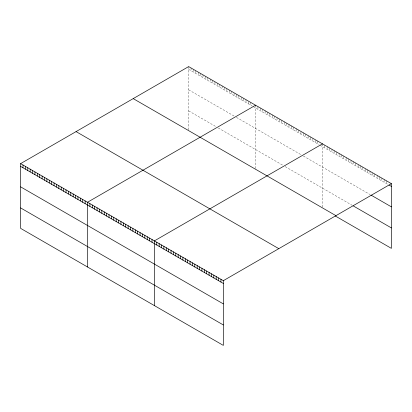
<?xml version="1.0" encoding="UTF-8"?>
<svg xmlns="http://www.w3.org/2000/svg" width="412" height="412" viewBox="0 0 412 412"><rect width="100%" height="100%" fill="white"/><g stroke="black" fill="none" stroke-linecap="round" stroke-linejoin="round"><path stroke-width="0.31" stroke-dasharray="2.06 1.54" d="M188.66 69.37L252.221 106.064M253.174 106.615L319.125 144.689M320.078 145.24L388.073 184.499M188.66 89.816L234.062 116.024M236.452 117.405L300.966 154.655M303.356 156.03L370.007 194.516M188.66 110.88L216.377 126.881M218.288 127.988L283.281 165.511M285.192 166.613L352.42 205.423M386.647 180.899L386.647 183.675M384.267 179.529L384.267 182.3M381.893 178.154L381.893 180.93M379.514 176.784L379.514 179.56M377.14 175.409L377.14 178.185M374.76 174.039L374.76 176.815M372.386 173.22L372.386 175.44M370.007 171.294L370.007 174.07M367.633 169.924L367.633 172.695M365.253 169.105L365.253 171.325M362.879 167.179L362.879 169.95M360.5 165.804L360.5 168.58M358.121 164.985L358.121 167.205M355.747 163.059L355.747 165.835M353.367 161.689L353.367 164.46M350.993 160.871L350.993 163.09M348.614 158.944L348.614 161.715M346.24 157.569L346.24 160.345M343.86 156.2L343.86 158.975M341.486 154.824L341.486 157.6M339.107 153.455L339.107 156.23M336.733 152.085L336.733 154.855M334.353 150.71L334.353 153.485M331.974 149.34L331.974 152.11M329.6 147.965L329.6 150.74M327.221 146.595L327.221 149.365M324.847 145.22L324.847 147.996M322.467 143.85L322.467 207.298M317.688 141.089L317.688 143.865M315.298 140.265L315.298 142.485M312.909 138.329L312.909 141.105M310.524 136.949L310.524 139.725M308.135 136.125L308.135 138.344M305.745 134.194L305.745 136.964M303.356 132.813L303.356 135.584M300.966 131.989L300.966 134.209M298.576 130.053L298.576 132.829M296.187 128.673L296.187 131.449M293.797 127.293L293.797 130.068M291.408 125.912L291.408 128.688M289.018 124.537L289.018 127.308M286.628 123.157L286.628 125.928M284.239 121.777L284.239 124.548M281.849 120.397L281.849 123.173M279.46 119.016L279.46 121.792M277.07 117.636L277.07 120.412M274.68 116.256L274.68 119.032M272.291 114.876L272.291 117.652M269.901 113.501L269.901 116.272M267.512 112.121L267.512 114.891M265.122 110.74L265.122 113.516M262.732 109.36L262.732 112.136M260.343 107.98L260.343 110.756M257.953 106.6L257.953 109.376M255.564 105.22L255.564 168.673M250.784 102.464L250.784 105.235M248.395 101.64L248.395 103.855M246.005 99.704L246.005 102.48M243.616 98.324L243.616 101.1M241.231 97.5L241.231 99.719M238.842 95.563L238.842 98.339M236.452 94.183L236.452 96.959M234.062 93.359L234.062 95.579M231.673 91.428L231.673 94.199M229.283 90.048L229.283 92.824M226.894 88.668L226.894 91.443M224.504 87.287L224.504 90.063M222.114 85.907L222.114 88.683M219.725 84.527L219.725 87.303M217.335 83.152L217.335 85.923M214.946 81.772L214.946 84.542M212.556 80.391L212.556 83.162M210.166 79.011L210.166 81.787M207.777 77.631L207.777 80.407M205.387 76.251L205.387 79.027M202.998 74.871L202.998 77.647M200.608 73.49L200.608 76.266M198.218 72.115L198.218 74.886M195.829 70.735L195.829 73.506M193.439 69.355L193.439 72.126M191.05 67.975L191.05 70.751M188.66 66.595L188.66 130.048"/><path stroke-width="0.62" d="M391.4 183.644L223.34 280.675L223.34 345.405L20.6 228.356L20.6 163.626L188.66 66.595L391.4 183.644L391.4 248.374L335.306 215.991M255.564 105.22L87.504 202.251L87.504 266.981M322.467 143.85L154.407 240.876L154.407 305.606M389.021 185.045L391.4 186.42M370.96 195.061L391.4 206.865M353.367 205.974L391.4 227.929M133.2 98.617L335.94 215.667M76.06 131.603L278.8 248.657M20.6 163.626L223.34 280.675M20.6 166.397L223.34 283.451M20.6 186.842L223.34 303.896M20.6 207.911L223.34 324.96M220.961 279.3L220.961 282.076M218.587 277.93L218.587 280.706M216.207 276.56L216.207 279.331M213.833 275.185L213.833 277.961M211.454 273.815L211.454 276.586M209.075 272.44L209.075 275.216M206.7 271.07L206.7 273.841M204.321 269.695L204.321 272.471M201.947 268.325L201.947 271.096M199.568 266.95L199.568 269.726M197.194 265.58L197.194 268.351M194.814 264.205L194.814 266.981M192.44 262.835L192.44 265.606M190.061 261.46L190.061 264.236M187.687 260.09L187.687 262.866M185.307 258.715L185.307 261.491M182.928 257.346L182.928 260.121M180.554 255.976L180.554 258.746M178.175 254.601L178.175 257.376M175.8 253.231L175.8 256.001M173.421 251.856L173.421 254.631M171.047 250.486L171.047 253.256M168.668 249.111L168.668 251.887M166.293 247.741L166.293 250.511M163.914 246.366L163.914 249.142M161.54 244.996L161.54 247.767M159.161 243.621L159.161 246.397M156.787 242.251L156.787 245.022M152.018 239.501L152.018 242.271M149.628 238.121L149.628 240.891M147.238 236.74L147.238 239.511M144.849 235.36L144.849 238.136M142.459 233.98L142.459 236.756M140.07 232.6L140.07 235.376M137.68 231.22L137.68 233.995M135.291 229.839L135.291 232.615M132.901 228.464L132.901 231.235M130.511 227.084L130.511 229.855M128.122 225.704L128.122 228.475M125.732 224.324L125.732 227.1M123.343 222.944L123.343 225.719M120.958 221.563L120.958 224.339M118.568 220.183L118.568 222.959M116.179 218.808L116.179 221.579M113.789 217.428L113.789 220.199M111.4 216.048L111.4 218.818M109.01 214.667L109.01 217.443M106.62 213.287L106.62 216.063M104.231 211.907L104.231 214.683M101.841 210.527L101.841 213.303M99.452 209.147L99.452 211.923M97.062 207.772L97.062 210.542M94.672 206.391L94.672 209.162M92.283 205.011L92.283 207.782M89.893 203.631L89.893 206.407M85.114 200.871L85.114 203.646M82.724 199.49L82.724 202.266M80.335 198.11L80.335 200.886M77.945 196.735L77.945 199.506M75.556 195.355L75.556 198.126M73.166 193.975L73.166 196.751M70.776 192.595L70.776 195.37M68.387 191.214L68.387 193.99M65.997 189.834L65.997 192.61M63.608 188.454L63.608 191.23M61.218 187.079L61.218 189.85M58.828 185.699L58.828 188.469M56.439 184.319L56.439 187.089M54.054 182.938L54.054 185.714M51.665 181.558L51.665 184.334M49.275 180.178L49.275 182.954M46.886 178.798L46.886 181.574M44.496 177.418L44.496 180.193M42.106 176.042L42.106 178.813M39.717 174.662L39.717 177.433M37.327 173.282L37.327 176.053M34.938 171.902L34.938 174.678M32.548 170.522L32.548 173.298M30.158 169.141L30.158 171.917M27.769 167.761L27.769 170.537M25.379 166.386L25.379 169.157M22.99 165.006L22.99 167.777"/></g></svg>
